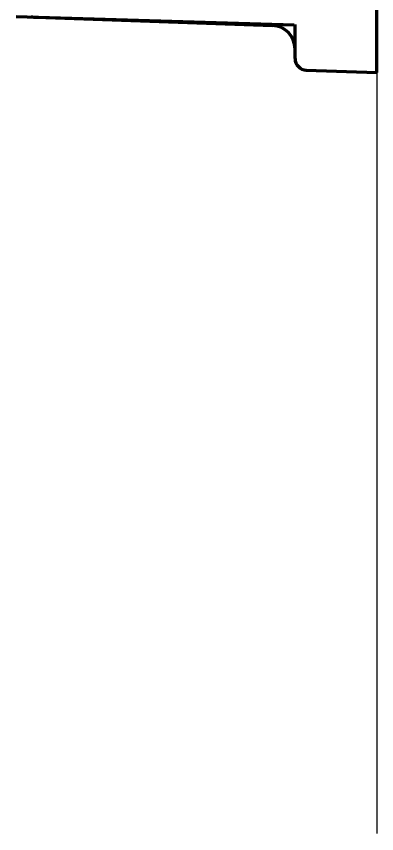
# Model space of a CAD drawing. Header units: inches. Extents: x -3055 to 7244, y 299 to 5591.
# Drawn here: x 2141.38 to 2156.84, y 2015.75 to 2050.78 of the extents above; entities that cross this region are included whole.
import ezdxf

# ---------------------------------------------------------------- set-up
doc = ezdxf.new("R2010")
doc.units = ezdxf.units.IN

# ---------------------------------------------------------------- blocks, each defined once
blk = doc.blocks.new('A$C773D0E90')
at = {"color": 4}
blk.add_line((0, 50), (0, -50), dxfattribs=at)

msp = doc.modelspace()

# ---------------------------------------------------------------- linework, layer by layer
at = {"linetype": 'Continuous', "lineweight": 70}
for p, q in [((2156.841, 2048.373), (2156.841, 2084.873)), ((2141.383, 2050.784), (2153.299, 2050.424)), ((2142.254, 2050.746), (2152.376, 2050.392)), ((2153.341, 2048.978), (2153.341, 2050.441)), ((2153.823, 2048.479), (2156.841, 2048.373))]:
    msp.add_line(p, q, dxfattribs=at)
for centre, radius, start, end in [((2142.341, 2053.244), 2.5, 262.6246, 268), ((2152.341, 2049.393), 1, 0, 88), ((2153.841, 2048.978), 0.5, 180, 268)]:
    msp.add_arc(centre, radius, start, end, dxfattribs=at)

# ---------------------------------------------------------------- block references
msp.add_blockref('A$C773D0E90', (2156.841, 2065.748))

doc.saveas('drawing.dxf')
